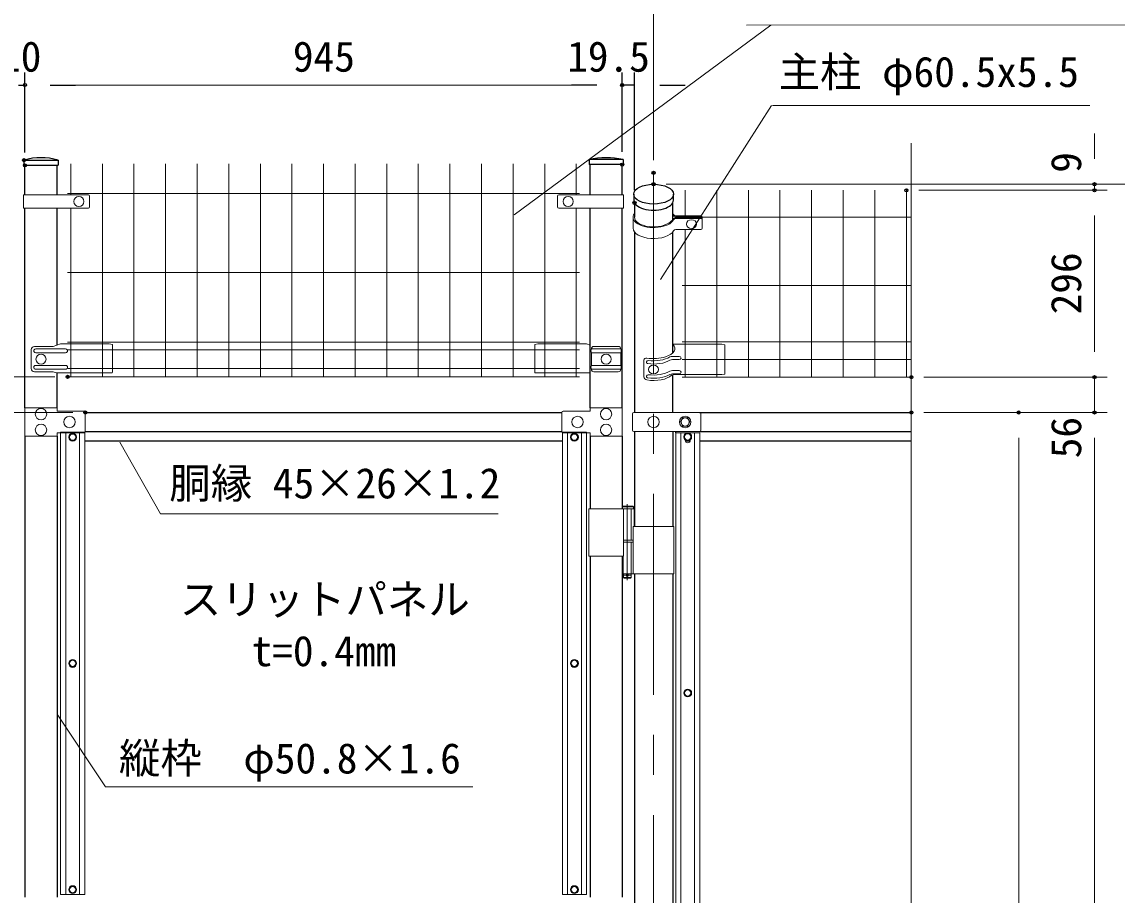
# Model space of a CAD drawing. Units: millimetres, scale not verified. Extents: x -4200 to 4200, y -2970 to 2970.
# Drawn here: x -3122 to -1389, y 377 to 1758 of the extents above; entities that cross this region are included whole.
import ezdxf
from ezdxf.enums import TextEntityAlignment as Align

# ---------------------------------------------------------------- set-up
doc = ezdxf.new("R2010")
doc.units = ezdxf.units.MM
doc.header["$LTSCALE"] = 10
doc.header["$PDMODE"] = 32
doc.header["$PDSIZE"] = 5
doc.linetypes.add('DASHED', pattern=[7.5, 6, -1.5])
doc.linetypes.add('USER1', pattern=[50.8, 31.75, -6.35, 6.35, -6.35])
for name, color, linetype, lineweight in [('0-0_D-STR1', 1, 'Continuous', 25), ('0-1_D-STR3', 3, 'Continuous', 13), ('0-2_D-STR-DIM', 7, 'Continuous', 13), ('0-3_0', 7, 'Continuous', 25), ('0-4_Defpoints', 8, 'Continuous', 25), ('0-5_D-BMK', 2, 'USER1', 13), ('0-6_D-STR-TXT', 7, 'Continuous', 13), ('0-A_D-STR2', 7, 'Continuous', 13)]:
    doc.layers.add(name, color=color, linetype=linetype, lineweight=lineweight)
doc.styles.add('ＭＳ ゴシック', font='')
doc.styles.get('ＭＳ ゴシック').set_extended_font_data('MS Gothic')

msp = doc.modelspace()

# ---------------------------------------------------------------- linework, layer by layer
at = {"layer": '0-0_D-STR1'}
for p, q in [((-3119.24, 1539.62), (-3065.24, 1539.62)), ((-3119.24, 1539.62), (-3119.24, 1531.62)), ((-3119.24, 1531.62), (-3065.24, 1531.62)), ((-3117.64, 1484.71), (-3117.64, 1531.62)), ((-3066.84, 1484.71), (-3066.84, 1531.62)), ((-3065.24, 1539.62), (-3065.24, 1531.62)), ((-2171.04, 1540.62), (-2225.04, 1540.62)), ((-2225.04, 1540.62), (-2225.04, 1532.62)), ((-2171.04, 1532.62), (-2225.04, 1532.62)), ((-2223.44, 1484.71), (-2223.44, 1532.62)), ((-2172.64, 1484.71), (-2172.64, 1532.62)), ((-2171.04, 1540.62), (-2171.04, 1532.62)), ((-2154.34, 1485.9), (-2154.34, 1476.37)), ((-2091.44, 1476.37), (-2091.44, 1485.9)), ((-3117.64, 1147.96), (-3117.64, 1463.71)), ((-3066.84, 1247.05), (-3066.84, 1463.71)), ((-2223.44, 1147.96), (-2223.44, 1463.71)), ((-2172.64, 1147.96), (-2172.64, 1463.71)), ((-2153.14, 1472.07), (-2153.14, 1449.31)), ((-2092.64, 1446.25), (-2092.64, 1472.07)), ((-2153.14, 1425.98), (-2153.14, 1140.46)), ((-2092.64, 1234.72), (-2092.64, 1425.98)), ((-3066.84, 1147.96), (-3066.84, 1203.14)), ((-2092.64, 1140.46), (-2092.64, 1200.04)), ((-3022.09, 1140.46), (-2268.19, 1140.46)), ((-2050.23, 1140.46), (-1715.07, 1140.46)), ((-3022.09, 1110.46), (-2268.19, 1110.46)), ((-2153.14, 1110.46), (-2153.14, 960.26)), ((-2092.64, 1110.46), (-2092.64, 960.26)), ((-2087.89, 1108.21), (-2087.89, 1110.46)), ((-2049.89, 1110.46), (-1715.07, 1110.46)), ((-3117.64, 1102.96), (-3117.64, 373.63)), ((-3066.84, 1102.96), (-3066.84, 373.63)), ((-3023.14, 1095.46), (-2267.14, 1095.46)), ((-2223.44, 1102.96), (-2223.44, 988.26)), ((-2172.64, 1102.96), (-2172.64, 988.26)), ((-2072.76, 1095.46), (-2065.02, 1095.46)), ((-2049.89, 1095.46), (-1715.07, 1095.46)), ((-2223.44, 913.26), (-2223.44, 373.63)), ((-2172.64, 913.26), (-2172.64, 373.63)), ((-2153.14, 885.26), (-2153.14, 282.96)), ((-2092.64, 885.26), (-2092.64, 282.96))]:
    msp.add_line(p, q, dxfattribs=at)
for centre, radius, start, end in [((-3092.24, 1450.5), 93.12, 73.14606, 106.85394), ((-2198.04, 1420.68), 122.94, 77.31317, 102.68683)]:
    msp.add_arc(centre, radius, start, end, dxfattribs=at)
msp.add_ellipse((-2122.89, 1485.9), major_axis=(-31.45, 0), ratio=0.5, dxfattribs=at)
msp.add_ellipse((-2122.89, 1476.37), major_axis=(-31.45, 0), ratio=0.5, start_param=0, end_param=3.1415927, dxfattribs=at)
at = {"layer": '0-1_D-STR3'}
for p, q in [((-3119.94, 1484.71), (-3017.25, 1484.71)), ((-3119.94, 1484.71), (-3119.94, 1463.71)), ((-3015.25, 1482.71), (-3015.25, 1465.71)), ((-2275.03, 1482.71), (-2275.03, 1465.71)), ((-2170.34, 1484.71), (-2273.03, 1484.71)), ((-2170.34, 1484.71), (-2170.34, 1463.71)), ((-3119.94, 1463.71), (-3017.25, 1463.71)), ((-2170.34, 1463.71), (-2273.03, 1463.71)), ((-2155.44, 1449.31), (-2155.44, 1431.99)), ((-2089.23, 1450.23), (-2047.9, 1450.23)), ((-2089.23, 1448.41), (-2047.9, 1448.41)), ((-2088.03, 1451.36), (-2047.9, 1451.36)), ((-2087.9, 1447.28), (-2047.9, 1447.28)), ((-2045.9, 1449.41), (-2045.9, 1434.89)), ((-2045.9, 1446.46), (-2045.9, 1431.94)), ((-2087.92, 1429.94), (-2047.9, 1429.94)), ((-3061.33, 1248.96), (-3072.88, 1244.96)), ((-2984.24, 1248.96), (-3061.33, 1248.96)), ((-2984.24, 1248.96), (-2979.24, 1247.96)), ((-2979.24, 1247.96), (-2979.24, 1204.14)), ((-2306.04, 1248.96), (-2311.04, 1247.96)), ((-2311.04, 1247.96), (-2311.04, 1204.14)), ((-2306.04, 1248.96), (-2228.95, 1248.96)), ((-2228.95, 1248.96), (-2223.44, 1247.05)), ((-2014.89, 1248.36), (-2092.64, 1248.36)), ((-2014.89, 1248.36), (-2009.89, 1247.36)), ((-3107.72, 1239.96), (-3107.72, 1209.96)), ((-3072.88, 1244.96), (-3102.72, 1244.96)), ((-3053.24, 1240.96), (-3100.65, 1240.96)), ((-3053.24, 1234.96), (-3100.65, 1234.96)), ((-2221.24, 1240.96), (-2174.83, 1240.96)), ((-2221.24, 1234.96), (-2221.24, 1214.96)), ((-2221.24, 1234.96), (-2174.83, 1234.96)), ((-2217.24, 1244.96), (-2178.83, 1244.96)), ((-2174.83, 1234.96), (-2174.83, 1214.96)), ((-2009.89, 1247.36), (-2009.89, 1201.36)), ((-3053.24, 1214.96), (-3100.65, 1214.96)), ((-2221.24, 1214.96), (-2174.83, 1214.96)), ((-2138.37, 1223.54), (-2138.37, 1196.83)), ((-2092.77, 1229.27), (-2082.3, 1229.27)), ((-2092.77, 1224.07), (-2082.3, 1224.07)), ((-3072.88, 1204.96), (-3102.72, 1204.96)), ((-3053.24, 1208.96), (-3100.65, 1208.96)), ((-3067.63, 1203.14), (-3072.88, 1204.96)), ((-3067.63, 1203.14), (-2980.24, 1203.14)), ((-2223.44, 1203.14), (-2310.04, 1203.14)), ((-2221.24, 1208.96), (-2174.83, 1208.96)), ((-2217.24, 1204.96), (-2178.83, 1204.96)), ((-2092.77, 1206.75), (-2082.3, 1206.75)), ((-2092.77, 1201.56), (-2082.3, 1201.56)), ((-3022.09, 1140.46), (-3022.09, 1110.46)), ((-2268.19, 1140.46), (-2268.19, 1110.46)), ((-2156.22, 1138.46), (-2156.22, 1112.46)), ((-2049.89, 1140.46), (-2154.22, 1140.46)), ((-2047.89, 1138.46), (-2047.89, 1112.46)), ((-3023.14, 1109.21), (-3061.14, 1109.21)), ((-3061.14, 1109.21), (-3061.14, 377.88)), ((-3053.14, 1109.21), (-3053.14, 377.88)), ((-3031.14, 1109.21), (-3031.14, 377.88)), ((-3023.14, 1109.21), (-3023.14, 377.88)), ((-2267.14, 1109.21), (-2229.14, 1109.21)), ((-2267.14, 1109.21), (-2267.14, 377.88)), ((-2259.14, 1109.21), (-2259.14, 377.88)), ((-2237.14, 1109.21), (-2237.14, 377.88)), ((-2229.14, 1109.21), (-2229.14, 377.88)), ((-2049.89, 1110.46), (-2154.22, 1110.46)), ((-2087.89, 1108.21), (-2049.89, 1108.21)), ((-2087.89, 1108.21), (-2087.89, 285.21)), ((-2079.89, 1108.21), (-2079.89, 285.21)), ((-2072.89, 1097.16), (-2072.89, 1096.46)), ((-2064.89, 1096.46), (-2064.89, 1097.16)), ((-2057.89, 1108.21), (-2057.89, 285.21)), ((-2049.89, 1108.21), (-2049.89, 285.21)), ((-2225.44, 988.26), (-2225.44, 913.26)), ((-2225.44, 988.26), (-2153.68, 988.26)), ((-2155.48, 992.26), (-2172.64, 992.26)), ((-2154.48, 991.26), (-2172.64, 991.26)), ((-2154.48, 988.26), (-2172.64, 988.26)), ((-2170.64, 988.26), (-2170.64, 913.26)), ((-2155.48, 992.26), (-2154.48, 991.26)), ((-2154.48, 988.26), (-2154.48, 991.26)), ((-2153.68, 988.26), (-2153.68, 960.26)), ((-2155.14, 960.26), (-2090.64, 960.26)), ((-2155.14, 960.26), (-2155.14, 885.26)), ((-2090.64, 960.26), (-2090.64, 885.26)), ((-2170.64, 938.26), (-2154.89, 938.26)), ((-2170.64, 935.26), (-2154.89, 935.26)), ((-2170.64, 935.26), (-2154.89, 935.26)), ((-2225.44, 913.26), (-2170.64, 913.26)), ((-2172.64, 885.26), (-2090.64, 885.26)), ((-2170.48, 885.26), (-2170.48, 879.26)), ((-2158.48, 885.26), (-2158.48, 879.26)), ((-2170.48, 879.26), (-2169.48, 878.26)), ((-2170.48, 879.26), (-2158.48, 879.26)), ((-2169.48, 878.26), (-2159.48, 878.26)), ((-2159.48, 878.26), (-2158.48, 879.26)), ((-3023.14, 377.88), (-3061.14, 377.88)), ((-2267.14, 377.88), (-2229.14, 377.88))]:
    msp.add_line(p, q, dxfattribs=at)
at = {"layer": '0-1_D-STR3', "linetype": 'DASHED'}
for p, q in [((-2158.18, 988.26), (-2158.18, 938.26)), ((-2158.18, 935.26), (-2158.18, 885.26)), ((-2170.78, 913.26), (-2170.78, 885.26))]:
    msp.add_line(p, q, dxfattribs=at)
at = {"layer": '0-1_D-STR3'}
for points in [[(-2089.54, 1200.36), (-2014.89, 1200.36), (-2009.89, 1201.36)], [(-3066.84, 1102.96), (-3117.64, 1102.96), (-3117.64, 1147.96), (-3066.84, 1147.96), (-3066.84, 1142.46), (-3024.09, 1142.46)], [(-2223.44, 1102.96), (-2172.64, 1102.96), (-2172.64, 1147.96), (-2223.44, 1147.96), (-2223.44, 1142.46), (-2266.19, 1142.46)], [(-3066.84, 1102.96), (-3066.84, 1108.46), (-3024.09, 1108.46)], [(-2223.44, 1102.96), (-2223.44, 1108.46), (-2266.19, 1108.46)]]:
    msp.add_lwpolyline(points, dxfattribs=at)
for points in [[(-2065.39, 1125.46), (-2069.13, 1131.96), (-2076.65, 1131.96), (-2080.39, 1125.46), (-2076.65, 1118.96), (-2069.13, 1118.96)], [(-3047.91, 1101.46), (-3045.02, 1106.46), (-3039.25, 1106.46), (-3036.36, 1101.46), (-3039.25, 1096.46), (-3045.02, 1096.46)], [(-2242.36, 1101.46), (-2245.25, 1106.46), (-2251.02, 1106.46), (-2253.91, 1101.46), (-2251.02, 1096.46), (-2245.25, 1096.46)], [(-2074.66, 1101.96), (-2071.77, 1106.96), (-2066, 1106.96), (-2063.11, 1101.96), (-2066, 1096.96), (-2071.77, 1096.96)], [(-3047.91, 743.54), (-3045.02, 748.54), (-3039.25, 748.54), (-3036.36, 743.54), (-3039.25, 738.54), (-3045.02, 738.54)], [(-2242.36, 743.54), (-2245.25, 748.54), (-2251.02, 748.54), (-2253.91, 743.54), (-2251.02, 738.54), (-2245.25, 738.54)], [(-2074.66, 696.71), (-2071.77, 701.71), (-2066, 701.71), (-2063.11, 696.71), (-2066, 691.71), (-2071.77, 691.71)], [(-3047.91, 385.63), (-3045.02, 380.63), (-3039.25, 380.63), (-3036.36, 385.63), (-3039.25, 390.63), (-3045.02, 390.63)], [(-2242.36, 385.63), (-2245.25, 380.63), (-2251.02, 380.63), (-2253.91, 385.63), (-2251.02, 390.63), (-2245.25, 390.63)]]:
    msp.add_lwpolyline(points, close=True, dxfattribs=at)
for centre, radius in [((-3032.24, 1474.21), 8), ((-2258.04, 1474.21), 8), ((-3092.24, 1224.96), 8), ((-2198.04, 1224.96), 8), ((-3092.24, 1137.96), 9), ((-2198.04, 1137.96), 9), ((-3047.09, 1125.46), 9), ((-2243.19, 1125.46), 9), ((-2122.89, 1125.46), 9), ((-2072.89, 1125.46), 9), ((-2072.89, 1125.46), 6.5), ((-3092.24, 1112.96), 9), ((-2198.04, 1112.96), 9), ((-3042.14, 1101.46), 6.25), ((-3042.14, 1101.46), 5), ((-2248.14, 1101.46), 6.25), ((-2248.14, 1101.46), 5), ((-2068.89, 1101.96), 6.25), ((-2068.89, 1101.96), 5), ((-2164.48, 883.26), 2), ((-3042.14, 743.54), 6.25), ((-3042.14, 743.54), 5), ((-2248.14, 743.54), 6.25), ((-2248.14, 743.54), 5), ((-2068.89, 696.71), 6.25), ((-2068.89, 696.71), 5), ((-3042.14, 385.63), 6.25), ((-3042.14, 385.63), 5), ((-2248.14, 385.63), 6.25), ((-2248.14, 385.63), 5)]:
    msp.add_circle(centre, radius, dxfattribs=at)
for centre, radius, start, end in [((-3017.25, 1482.71), 2, 0, 90), ((-2273.03, 1482.71), 2, 90, 180), ((-3017.25, 1465.71), 2, 270, 0), ((-2273.03, 1465.71), 2, 180, 270), ((-2112.14, 1460.03), 23.92, 312.16148, 323.8638), ((-2088.72, 1443.84), 4.6, 96.30809, 153.01092), ((-2088.72, 1454.81), 4.6, 211.62766, 263.69191), ((-2087.53, 1455.93), 4.6, 211.62766, 263.69191), ((-2087.77, 1443.11), 4.18, 91.79992, 151.59067), ((-2047.9, 1449.36), 2, 0, 90), ((-2047.9, 1448.23), 2, 0, 90), ((-2047.9, 1446.41), 2, 0, 90), ((-2047.9, 1445.28), 2, 0, 90), ((-2087.79, 1425.76), 4.18, 91.79992, 151.59067), ((-2047.9, 1431.94), 2, 270, 0), ((-3102.72, 1239.96), 5, 90, 180), ((-3100.65, 1237.96), 3, 90, 270), ((-3053.24, 1237.96), 3, 270, 90), ((-2215.99, 1237.96), 6.05, 150.26731, 209.73269), ((-2217.24, 1240.96), 4, 90, 180), ((-2178.83, 1240.96), 4, 0, 90), ((-2180.09, 1237.96), 6.05, 330.26731, 29.73269), ((-3100.65, 1211.96), 3, 90, 270), ((-3053.24, 1211.96), 3, 270, 90), ((-2215.97, 1211.96), 6.07, 150.37394, 209.62606), ((-2180.11, 1211.96), 6.07, 330.37394, 29.62606), ((-2134.22, 1222.36), 4.32, 78.7868, 164.11124), ((-2092.6, 1215.78), 13.5, 89.31125, 110.04391), ((-2092.6, 1210.58), 13.5, 89.31125, 110.04391), ((-3102.72, 1209.96), 5, 180, 270), ((-2980.24, 1204.14), 1, 270, 0), ((-2310.04, 1204.14), 1, 180, 270), ((-2217.24, 1208.96), 4, 180, 270), ((-2178.83, 1208.96), 4, 270, 0), ((-2132.26, 1198.1), 6.24, 191.76338, 259.74214), ((-2092.6, 1193.26), 13.5, 89.31125, 110.04391), ((-2092.6, 1188.06), 13.5, 89.31125, 110.04391), ((-2089.7, 1186.86), 13.5, 89.31125, 110.04391), ((-3024.09, 1140.46), 2, 0, 90), ((-2266.19, 1140.46), 2, 90, 180), ((-2154.22, 1138.46), 2, 90, 180), ((-2049.89, 1138.46), 2, 0, 90), ((-3024.09, 1110.46), 2, 270, 0), ((-2266.19, 1110.46), 2, 180, 270), ((-2154.22, 1112.46), 2, 180, 270), ((-2049.89, 1112.46), 2, 270, 0), ((-2068.89, 1096.46), 4, 180, 0)]:
    msp.add_arc(centre, radius, start, end, dxfattribs=at)
for centre, major_axis, ratio, start_param, end_param in [((-2122.89, 1449.31), (-32.55, 0), 0.5, 5.9050088, 9.1629506), ((-2122.89, 1449.31), (-30.25, 0), 0.5, 0, 2.6596649), ((-2122.89, 1449.31), (-32.55, 0), 0.5, 3.4032421, 3.5197691), ((-2122.89, 1431.99), (-32.55, 0), 0.5, 0, 2.8781746), ((-2119.54, 1241.68), (-30.18, 0.21), 0.498572, 2.1156844, 3.6153349), ((-2131.3, 1220.23), (-3, 0), 0.866025, 4.712389, 7.5383404), ((-2122.89, 1240.88), (-31.85, 0), 0.474882, 1.2269282, 2.206213), ((-2122.89, 1232.22), (-31.85, 0), 0.474882, 1.2731075, 2.5075009), ((-2122.89, 1237.41), (-31.85, 0), 0.474882, 1.2934214, 2.5075009), ((-2082.3, 1226.67), (3, 0), 0.866025, 4.712389, 7.8539816), ((-2131.3, 1197.71), (3, 0), 0.866025, 1.5707963, 4.3967477), ((-2122.89, 1206.24), (-31.85, 0), 0.474882, 1.2352888, 2.6829755), ((-2122.89, 1209.7), (-31.85, 0), 0.474882, 1.2731075, 2.5075009), ((-2122.89, 1214.9), (-31.85, 0), 0.474882, 1.3035547, 2.5075009), ((-2082.3, 1204.16), (3, 0), 0.866025, 4.712389, 7.8539816)]:
    msp.add_ellipse(centre, major_axis=major_axis, ratio=ratio, start_param=start_param, end_param=end_param, dxfattribs=at)
for centre in [(-2062.89, 1438.61), (-2122.89, 1208.43)]:
    msp.add_ellipse(centre, major_axis=(-8, 0), ratio=0.866025, dxfattribs=at)
at = {"layer": '0-2_D-STR-DIM'}
for p, q in [((-2122.89, 1539.57), (-2122.89, 1798.46)), ((-3117.64, 1551.62), (-3117.64, 1678.46)), ((-2172.64, 1552.62), (-2172.64, 1678.46)), ((-3077.64, 1658.46), (-2212.64, 1658.46)), ((-1425.07, 1541.62), (-1425.07, 1581.62)), ((-1715.07, 294.11), (-1715.07, 1566.46)), ((-2102.89, 1501.62), (-1285.07, 1501.62)), ((-2102.89, 1501.62), (-1405.07, 1501.62)), ((-1702.89, 1491.96), (-1405.07, 1491.96)), ((-1702.89, 1491.96), (-1405.07, 1491.96)), ((-1425.07, 1491.96), (-1425.07, 1501.62)), ((-1425.07, 1236.36), (-1425.07, 1451.96)), ((-1425.07, 1451.96), (-1425.07, 1411.96)), ((-1425.07, 1236.36), (-1425.07, 1276.36)), ((-3070.14, 1196.96), (-3689.07, 1196.96)), ((-3070.14, 1196.96), (-3689.07, 1196.96)), ((-1695.07, 1196.36), (-1405.07, 1196.36)), ((-1695.07, 1196.36), (-1405.07, 1196.36)), ((-1425.07, 1140.46), (-1425.07, 1196.36)), ((-3042.09, 1140.46), (-3689.07, 1140.46)), ((-3042.09, 1140.46), (-3689.07, 1140.46)), ((-1695.07, 1140.46), (-1525.07, 1140.46)), ((-1695.07, 1140.46), (-1405.07, 1140.46)), ((-1695.07, 1140.46), (-1405.07, 1140.46)), ((-1545.07, -596.54), (-1545.07, 1100.46)), ((-1425.07, -616.54), (-1425.07, 1100.46)), ((-1425.07, 1100.46), (-1425.07, 1060.46))]:
    msp.add_line(p, q, dxfattribs=at)
at = {"layer": '0-3_0'}
for p, q in [((-3117.64, 1551.62), (-3117.64, 1678.46)), ((-2172.64, 1552.62), (-2172.64, 1678.46)), ((-2153.14, 1492.07), (-2153.14, 1678.46)), ((-3127.64, 1658.46), (-3117.64, 1658.46)), ((-3077.64, 1658.46), (-3037.64, 1658.46)), ((-2212.64, 1658.46), (-2252.64, 1658.46)), ((-2153.14, 1658.46), (-2172.64, 1658.46)), ((-2113.14, 1658.46), (-2073.14, 1658.46))]:
    msp.add_line(p, q, dxfattribs=at)
at = {"layer": '0-4_Defpoints'}
for p in [(-3117.64, 1658.46), (-2172.64, 1658.46), (-3119.24, 1539.62), (-3119.24, 1539.62), (-3117.64, 1531.62), (-2172.64, 1532.62), (-2172.64, 1532.62), (-2122.89, 1519.57), (-2122.89, 1501.62), (-1722.89, 1491.96), (-1425.07, 1501.62), (-1425.07, 1491.96), (-2153.14, 1472.07), (-3050.14, 1196.96), (-1715.07, 1196.36), (-1425.07, 1196.36), (-3022.09, 1140.46), (-3022.09, 1140.46), (-1715.07, 1140.46), (-1545.07, 1140.46), (-1425.07, 1140.46)]:
    msp.add_point(p, dxfattribs=at)
at = {"layer": '0-5_D-BMK'}
for p, q in [((-2122.89, 1519.57), (-2122.89, -1017.12)), ((-2164.48, 995.26), (-2164.48, 875.26)), ((-2159.48, 883.26), (-2169.48, 883.26))]:
    msp.add_line(p, q, dxfattribs=at)
at = {"layer": '0-6_D-STR-TXT'}
for p, q in [((-1937.1, 1753.5), (-2343.53, 1453.23)), ((-1976.02, 1753.5), (-1195.64, 1753.66)), ((-1936.02, 1626.13), (-2111.73, 1350.85)), ((-1934.94, 1626.13), (-1432.56, 1626.24))]:
    msp.add_line(p, q, dxfattribs=at)
for points in [[(-2368.66, 980.01), (-2903.34, 980.01), (-2967.67, 1093.72)], [(-2408.7, 548.24), (-2990.01, 548.24), (-3065.73, 661.77)]]:
    msp.add_lwpolyline(points, dxfattribs=at)
at = {"layer": '0-A_D-STR2'}
for p, q in [((-3045.14, 1484.71), (-3045.14, 1533.96)), ((-2995.14, 1196.96), (-2995.14, 1533.96)), ((-2945.14, 1196.96), (-2945.14, 1533.96)), ((-2895.14, 1196.96), (-2895.14, 1533.96)), ((-2845.14, 1196.96), (-2845.14, 1533.96)), ((-2795.14, 1196.96), (-2795.14, 1533.96)), ((-2745.14, 1196.96), (-2745.14, 1533.96)), ((-2695.14, 1196.96), (-2695.14, 1533.96)), ((-2645.14, 1196.96), (-2645.14, 1533.96)), ((-2595.14, 1196.96), (-2595.14, 1533.96)), ((-2545.14, 1196.96), (-2545.14, 1533.96)), ((-2495.14, 1196.96), (-2495.14, 1533.96)), ((-2445.14, 1196.96), (-2445.14, 1533.96)), ((-2395.14, 1196.96), (-2395.14, 1533.96)), ((-2345.14, 1196.96), (-2345.14, 1533.96)), ((-2295.14, 1196.96), (-2295.14, 1533.96)), ((-2245.14, 1484.71), (-2245.14, 1533.96)), ((-2072.89, 1448.41), (-2072.89, 1491.96)), ((-2022.89, 1196.36), (-2022.89, 1491.96)), ((-1972.89, 1196.36), (-1972.89, 1491.96)), ((-1922.89, 1196.36), (-1922.89, 1491.96)), ((-1872.89, 1196.36), (-1872.89, 1491.96)), ((-1822.89, 1196.36), (-1822.89, 1491.96)), ((-1772.89, 1196.36), (-1772.89, 1491.96)), ((-1722.89, 1196.36), (-1722.89, 1491.96)), ((-3050.14, 1486.96), (-2240.14, 1486.96)), ((-3045.14, 1196.96), (-3045.14, 1463.71)), ((-2245.14, 1196.96), (-2245.14, 1463.71)), ((-1715.07, 1449.46), (-2077.89, 1449.46)), ((-2072.89, 1196.36), (-2072.89, 1429.94)), ((-3050.14, 1361.96), (-2240.14, 1361.96)), ((-1715.07, 1341.2), (-2077.89, 1341.2)), ((-3050.14, 1251.72), (-2240.14, 1251.72)), ((-1715.07, 1252.36), (-2077.89, 1252.36)), ((-3050.14, 1239.86), (-2240.14, 1239.86)), ((-1715.07, 1224.36), (-2077.89, 1224.36)), ((-3050.14, 1210.06), (-2240.14, 1210.06)), ((-3050.14, 1196.96), (-2240.14, 1196.96)), ((-1715.07, 1196.36), (-2077.89, 1196.36))]:
    msp.add_line(p, q, dxfattribs=at)

# ---------------------------------------------------------------- texts
at = {"layer": '0-2_D-STR-DIM', "style": 'ＭＳ ゴシック'}
msp.add_text('945', height=48.09, dxfattribs=at).set_placement((-2693.61, 1665.21), align=Align.BOTTOM_LEFT)
for s, p in [('9', (-1431.81, 1519.76)), ('296', (-1431.81, 1295.68)), ('56', (-1431.81, 1068.04))]:
    msp.add_text(s, height=48.09, rotation=90, dxfattribs=at).set_placement(p, align=Align.BOTTOM_LEFT)
at = {"layer": '0-3_0', "style": 'ＭＳ ゴシック'}
for s, p in [('10', (-3157.04, 1665.21)), ('19.5', (-2259.65, 1665.21))]:
    msp.add_text(s, height=48.09, dxfattribs=at).set_placement(p, align=Align.BOTTOM_LEFT)
at = {"layer": '0-6_D-STR-TXT', "style": 'ＭＳ ゴシック'}
for s, p in [('主柱 φ60.5x5.5', (-1925.1, 1641)), ('胴縁 45×26×1.2', (-2889.26, 990.14)), ('スリットパネル', (-2872.8, 806.37)), ('t=0.4mm', (-2759.09, 724.72)), ('縦枠\u3000φ50.8×1.6', (-2968.84, 554.98))]:
    msp.add_text(s, height=48.09, dxfattribs=at).set_placement(p, align=Align.BOTTOM_LEFT)

doc.saveas('drawing.dxf')
